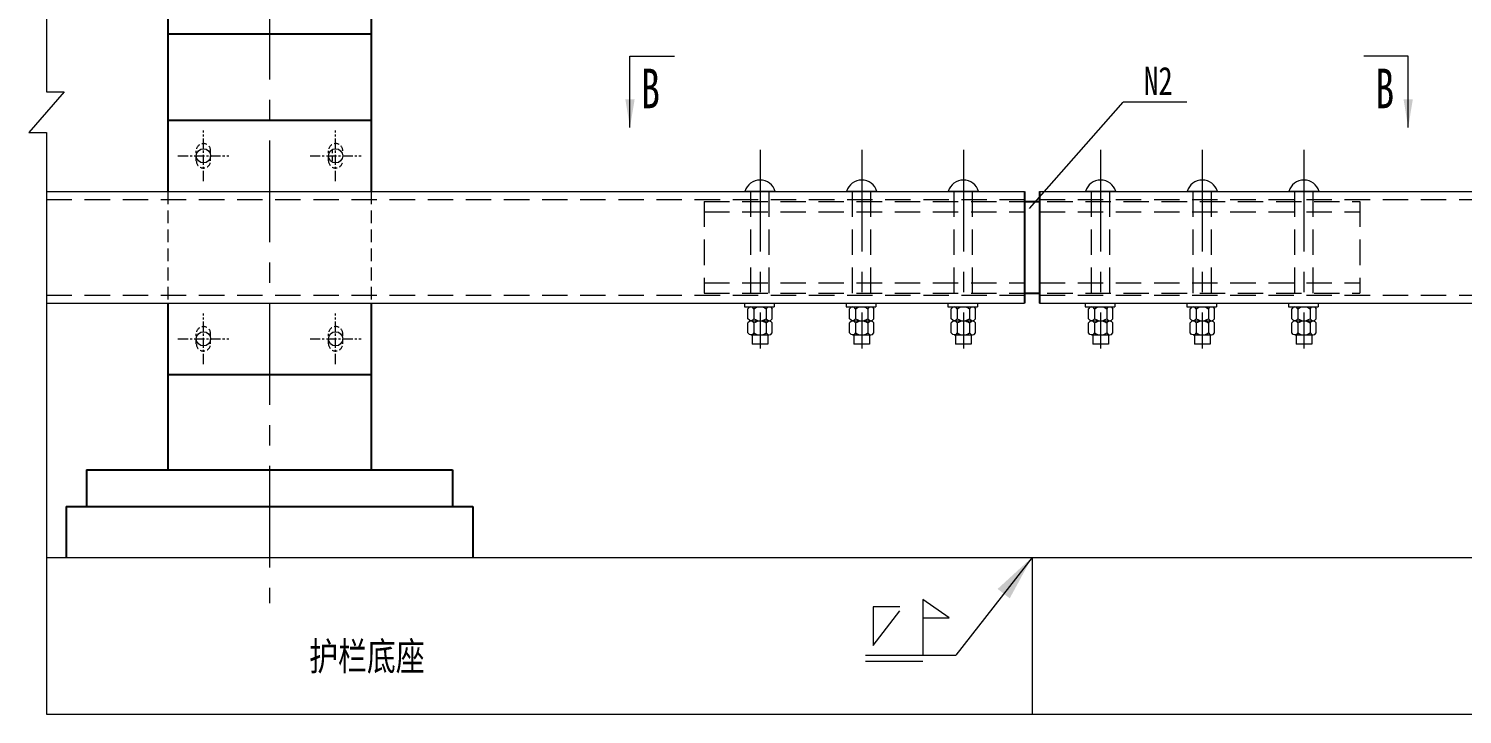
# Model space of a CAD drawing. Extents: x 110401 to 243087, y 22759 to 47640.
# Drawn here: x 110401 to 111811, y 23598 to 24272 of the extents above; entities that cross this region are included whole.
import ezdxf
from ezdxf.enums import TextEntityAlignment as Align

# ---------------------------------------------------------------- set-up
doc = ezdxf.new("R2010")
doc.units = 0
doc.header["$MEASUREMENT"] = 0
doc.linetypes.add('CENTERX2', pattern=[4, 2.5, -0.5, 0.5, -0.5])
doc.linetypes.add('DASHED2', pattern=[0.375, 0.25, -0.125])
doc.layers.get('0').update_dxf_attribs({"lineweight": 15})
for name, color, linetype, lineweight in [('dashed', 4, 'DASHED2', 13), ('中心线', 2, 'CENTERX2', 15), ('文字', 7, 'Continuous', 15), ('文字说明', 7, 'Continuous', 15), ('标注', 4, 'Continuous', 13), ('钢板单线', 1, 'Continuous', 25), ('钢板双线', 2, 'Continuous', 15)]:
    doc.layers.add(name, color=color, linetype=linetype, lineweight=lineweight)
doc.styles.get("Standard").update_dxf_attribs({"font": '仿宋_GB2312.ttf', "width": 0.75})
doc.dimstyles.new('1', dxfattribs={"dimscale": 0, "dimtxt": 2.5, "dimasz": 4, "dimexe": 1.5, "dimexo": 1.5, "dimgap": 0.8, "dimtad": 1, "dimdsep": 46, "dimtxsty": 'Standard', "dimcen": 0, "dimclrd": 2, "dimclre": 2, "dimclrt": 7, "dimadec": 5, "dimazin": 2, "dimtfac": 1, "dimtofl": 0, "dimtmove": 2, "dimatfit": 3, "dimfxl": 1, "dimtolj": 1, "dimtzin": 0, "dimlwd": 15, "dimlwe": 15, "dimarcsym": 0})

msp = doc.modelspace()

# ---------------------------------------------------------------- linework, layer by layer
at = {"ltscale": 100}
for p in [(111384.98, 24094.93), (111539.98, 24199.76)]:
    msp.add_line(p, (111477.19, 24199.76), dxfattribs=at)
at = {"color": 1}
for p, q in [((110418.17, 23751.9), (112494.75, 23751.9)), ((111387.58, 23751.9), (111387.58, 23597.54)), ((110418.17, 23597.54), (112494.75, 23597.54))]:
    msp.add_line(p, q, dxfattribs=at)
for centre in [(110572.58, 24146.9), (110702.58, 24146.9), (110572.58, 23966.9), (110702.58, 23966.9)]:
    msp.add_circle(centre, 7)
at = {"layer": 'dashed', "ltscale": 20}
for p, q in [((110565.58, 24141.9), (110565.58, 24151.9)), ((110579.58, 24142.01), (110579.58, 24152.01)), ((110695.58, 24141.9), (110695.58, 24151.9)), ((110699.58, 24142.01), (110699.58, 24152.01)), ((110565.58, 23961.9), (110565.58, 23971.9)), ((110579.58, 23962.01), (110579.58, 23972.01)), ((110695.58, 23961.9), (110695.58, 23971.9)), ((110709.58, 23962.01), (110709.58, 23972.01))]:
    msp.add_line(p, q, dxfattribs=at)
at = {"layer": 'dashed', "ltscale": 100}
for p, q in [((110418.17, 24103.9), (111380.08, 24103.9)), ((111065.08, 24101.9), (111065.08, 24011.9)), ((111065.08, 24101.9), (111710.08, 24101.9)), ((111110.77, 24111.9), (111110.77, 24001.9)), ((111128.77, 24111.9), (111128.77, 24001.9)), ((111210.77, 24111.9), (111210.77, 24001.9)), ((111228.77, 24111.9), (111228.77, 24001.9)), ((111310.77, 24111.9), (111310.77, 24001.9)), ((111328.77, 24111.9), (111328.77, 24001.9)), ((111395.08, 24103.9), (112494.75, 24103.9)), ((111445.77, 24111.9), (111445.77, 24001.9)), ((111463.77, 24111.9), (111463.77, 24001.9)), ((111545.77, 24111.9), (111545.77, 24001.9)), ((111563.77, 24111.9), (111563.77, 24001.9)), ((111645.77, 24111.9), (111645.77, 24001.9)), ((111663.77, 24111.9), (111663.77, 24001.9)), ((111710.08, 24101.9), (111710.08, 24011.9)), ((111065.08, 24091.9), (111380.08, 24091.9)), ((111395.08, 24091.9), (111710.08, 24091.9)), ((111065.08, 24021.9), (111380.08, 24021.9)), ((111395.08, 24021.9), (111710.08, 24021.9)), ((110418.17, 24009.9), (111380.08, 24009.9)), ((111065.08, 24011.9), (111710.08, 24011.9)), ((111395.08, 24009.9), (112494.75, 24009.9))]:
    msp.add_line(p, q, dxfattribs=at)
at = {"layer": 'dashed', "ltscale": 50}
for p, q in [((110537.58, 24111.9), (110537.58, 24001.9)), ((110737.58, 24111.9), (110737.58, 24001.9))]:
    msp.add_line(p, q, dxfattribs=at)
at = {"layer": 'dashed', "ltscale": 20}
for centre, start, end in [((110572.58, 24151.9), 0, 180), ((110702.58, 24151.9), 0, 180), ((110572.58, 24141.9), 180, 0), ((110702.58, 24141.9), 180, 0), ((110572.58, 23971.9), 0, 180), ((110702.58, 23971.9), 0, 180), ((110572.58, 23961.9), 180, 0), ((110702.58, 23961.9), 180, 0)]:
    msp.add_arc(centre, 7, start, end, dxfattribs=at)
at = {"layer": '中心线', "ltscale": 40}
for p, q in [((110637.58, 24801.9), (110637.58, 23706.91)), ((111120.08, 24152.88), (111120.08, 23957.34)), ((111220.08, 24152.88), (111220.08, 23957.34)), ((111320.08, 24152.88), (111320.08, 23957.34)), ((111455.08, 24152.88), (111455.08, 23957.34)), ((111555.08, 24152.88), (111555.08, 23957.34)), ((111655.08, 24152.88), (111655.08, 23957.34))]:
    msp.add_line(p, q, dxfattribs=at)
at = {"layer": '中心线', "ltscale": 4}
for p, q in [((110572.58, 24121.95), (110572.58, 24171.85)), ((110702.58, 24121.95), (110702.58, 24171.85)), ((110547.48, 24146.9), (110597.69, 24146.9)), ((110677.48, 24146.9), (110727.69, 24146.9)), ((110572.58, 23941.95), (110572.58, 23991.85)), ((110702.58, 23941.95), (110702.58, 23991.85)), ((110547.48, 23966.9), (110597.69, 23966.9)), ((110677.48, 23966.9), (110727.69, 23966.9))]:
    msp.add_line(p, q, dxfattribs=at)
at = {"layer": '文字'}
for p, q in [((111135.01, 24111.9), (111105.15, 24111.9)), ((111235.01, 24111.9), (111205.15, 24111.9)), ((111335.01, 24111.9), (111305.15, 24111.9)), ((111470.01, 24111.9), (111440.15, 24111.9)), ((111570.01, 24111.9), (111540.15, 24111.9)), ((111670.01, 24111.9), (111640.15, 24111.9))]:
    msp.add_line(p, q, dxfattribs=at)
for centre in [(111120.08, 24107.38), (111220.08, 24107.38), (111320.08, 24107.38), (111455.08, 24107.38), (111555.08, 24107.38), (111655.08, 24107.38)]:
    msp.add_arc(centre, 15.6, 16.85911, 163.14089, dxfattribs=at)
at = {"layer": '标注'}
for p, q in [((111387.58, 23751.9), (111312.49, 23655.89)), ((111280.27, 23710.64), (111280.27, 23692.59)), ((111306.03, 23692.59), (111280.27, 23710.64)), ((111257.4, 23703.14), (111231.33, 23703.14)), ((111231.33, 23703.14), (111231.33, 23665.31)), ((111231.33, 23665.31), (111257.4, 23699.3)), ((111280.27, 23692.59), (111306.03, 23692.59)), ((111280.27, 23692.59), (111280.27, 23655.89)), ((111223.92, 23655.89), (111312.49, 23655.89)), ((111223.92, 23649.83), (111280.27, 23649.83))]:
    msp.add_line(p, q, dxfattribs=at)
msp.add_lwpolyline([(110418.17, 24781.9), (110418.17, 24209.72), (110435.67, 24209.72), (110400.67, 24169.72), (110418.17, 24169.72), (110418.17, 23597.54)], dxfattribs=at)
msp.add_solid([(111353.75, 23720.89), (111387.58, 23751.9), (111365.63, 23711.59)], dxfattribs=at)
at = {"layer": '钢板单线', "color": 1}
for p, q in [((110537.58, 24336.9), (110537.58, 24111.9)), ((110737.58, 24336.9), (110737.58, 24111.9)), ((110537.58, 24266.9), (110737.58, 24266.9)), ((110537.58, 24181.9), (110737.58, 24181.9)), ((110537.58, 24001.9), (110537.58, 23837.9)), ((110737.58, 24001.9), (110737.58, 23837.9)), ((110537.58, 23931.9), (110737.58, 23931.9)), ((110457.58, 23837.9), (110817.58, 23837.9)), ((110457.58, 23837.9), (110457.58, 23801.9)), ((110817.58, 23837.9), (110817.58, 23801.9)), ((110437.58, 23801.9), (110837.58, 23801.9)), ((110437.58, 23801.9), (110437.58, 23751.9)), ((110837.58, 23801.9), (110837.58, 23751.9))]:
    msp.add_line(p, q, dxfattribs=at)
at = {"layer": '钢板单线'}
for p, q in [((111380.08, 24111.9), (111380.08, 24001.9)), ((111380.08, 24101.9), (111395.08, 24101.9)), ((111395.08, 24111.9), (111395.08, 24001.9)), ((111380.08, 24011.9), (111395.08, 24011.9))]:
    msp.add_line(p, q, dxfattribs=at)
at = {"layer": '钢板双线'}
for p, q in [((110418.17, 24111.9), (111380.08, 24111.9)), ((111395.08, 24111.9), (112494.75, 24111.9)), ((110418.17, 24001.9), (111380.08, 24001.9)), ((111395.08, 24001.9), (112494.75, 24001.9)), ((111104.87, 23998.43), (111134.06, 23998.43)), ((111108.1, 23986.63), (111108.1, 23996.37)), ((111111.1, 23998.43), (111129.1, 23998.44)), ((111114.1, 23996.37), (111114.1, 23986.64)), ((111126.1, 23996.37), (111126.1, 23986.64)), ((111132.1, 23986.64), (111132.1, 23996.37)), ((111204.87, 23998.43), (111234.06, 23998.43)), ((111208.1, 23986.63), (111208.1, 23996.37)), ((111211.1, 23998.43), (111229.1, 23998.44)), ((111214.1, 23996.37), (111214.1, 23986.64)), ((111226.1, 23996.37), (111226.1, 23986.64)), ((111232.1, 23986.64), (111232.1, 23996.37)), ((111304.87, 23998.43), (111334.06, 23998.43)), ((111308.1, 23986.63), (111308.1, 23996.37)), ((111311.1, 23998.43), (111329.1, 23998.44)), ((111314.1, 23996.37), (111314.1, 23986.64)), ((111326.1, 23996.37), (111326.1, 23986.64)), ((111332.1, 23986.64), (111332.1, 23996.37)), ((111439.87, 23998.43), (111469.06, 23998.43)), ((111443.1, 23986.63), (111443.1, 23996.37)), ((111446.1, 23998.43), (111464.1, 23998.44)), ((111449.1, 23996.37), (111449.1, 23986.64)), ((111461.1, 23996.37), (111461.1, 23986.64)), ((111467.1, 23986.64), (111467.1, 23996.37)), ((111539.87, 23998.43), (111569.06, 23998.43)), ((111543.1, 23986.63), (111543.1, 23996.37)), ((111546.1, 23998.43), (111564.1, 23998.44)), ((111549.1, 23996.37), (111549.1, 23986.64)), ((111561.1, 23996.37), (111561.1, 23986.64)), ((111567.1, 23986.64), (111567.1, 23996.37)), ((111639.87, 23998.43), (111669.06, 23998.43)), ((111643.1, 23986.63), (111643.1, 23996.37)), ((111646.1, 23998.43), (111664.1, 23998.44)), ((111649.1, 23996.37), (111649.1, 23986.64)), ((111661.1, 23996.37), (111661.1, 23986.64)), ((111667.1, 23986.64), (111667.1, 23996.37)), ((111108.11, 23972.72), (111108.1, 23982.51)), ((111111.1, 23984.57), (111129.1, 23984.58)), ((111111.1, 23984.57), (111129.1, 23984.58)), ((111114.1, 23982.51), (111114.11, 23972.72)), ((111126.1, 23982.52), (111126.11, 23972.72)), ((111132.11, 23972.73), (111132.1, 23982.52)), ((111208.11, 23972.72), (111208.1, 23982.51)), ((111211.1, 23984.57), (111229.1, 23984.58)), ((111211.1, 23984.57), (111229.1, 23984.58)), ((111214.1, 23982.51), (111214.11, 23972.72)), ((111226.1, 23982.52), (111226.11, 23972.72)), ((111232.11, 23972.73), (111232.1, 23982.52)), ((111308.11, 23972.72), (111308.1, 23982.51)), ((111311.1, 23984.57), (111329.1, 23984.58)), ((111311.1, 23984.57), (111329.1, 23984.58)), ((111314.1, 23982.51), (111314.11, 23972.72)), ((111326.1, 23982.52), (111326.11, 23972.72)), ((111332.11, 23972.73), (111332.1, 23982.52)), ((111443.11, 23972.72), (111443.1, 23982.51)), ((111446.1, 23984.57), (111464.1, 23984.58)), ((111446.1, 23984.57), (111464.1, 23984.58)), ((111449.1, 23982.51), (111449.11, 23972.72)), ((111461.1, 23982.52), (111461.11, 23972.72)), ((111467.11, 23972.73), (111467.1, 23982.52)), ((111543.11, 23972.72), (111543.1, 23982.51)), ((111546.1, 23984.57), (111564.1, 23984.58)), ((111546.1, 23984.57), (111564.1, 23984.58)), ((111549.1, 23982.51), (111549.11, 23972.72)), ((111561.1, 23982.52), (111561.11, 23972.72)), ((111567.11, 23972.73), (111567.1, 23982.52)), ((111643.11, 23972.72), (111643.1, 23982.51)), ((111646.1, 23984.57), (111664.1, 23984.58)), ((111646.1, 23984.57), (111664.1, 23984.58)), ((111649.1, 23982.51), (111649.11, 23972.72)), ((111661.1, 23982.52), (111661.11, 23972.72)), ((111667.11, 23972.73), (111667.1, 23982.52)), ((111111.11, 23970.66), (111129.11, 23970.66)), ((111127.78, 23961.66), (111112.35, 23961.66)), ((111211.11, 23970.66), (111229.11, 23970.66)), ((111227.78, 23961.66), (111212.35, 23961.66)), ((111311.11, 23970.66), (111329.11, 23970.66)), ((111327.78, 23961.66), (111312.35, 23961.66)), ((111446.11, 23970.66), (111464.11, 23970.66)), ((111462.78, 23961.66), (111447.35, 23961.66)), ((111546.11, 23970.66), (111564.11, 23970.66)), ((111562.78, 23961.66), (111547.35, 23961.66)), ((111646.11, 23970.66), (111664.11, 23970.66)), ((111662.78, 23961.66), (111647.35, 23961.66))]:
    msp.add_line(p, q, dxfattribs=at)
at = {"layer": '钢板双线', "ltscale": 0.2}
for p, q in [((111104.87, 24001.9), (111134.06, 24001.9)), ((111104.87, 24001.9), (111104.87, 23998.43)), ((111134.06, 24001.9), (111134.06, 23998.43)), ((111204.87, 24001.9), (111234.06, 24001.9)), ((111204.87, 24001.9), (111204.87, 23998.43)), ((111234.06, 24001.9), (111234.06, 23998.43)), ((111304.87, 24001.9), (111334.06, 24001.9)), ((111304.87, 24001.9), (111304.87, 23998.43)), ((111334.06, 24001.9), (111334.06, 23998.43)), ((111439.87, 24001.9), (111469.06, 24001.9)), ((111439.87, 24001.9), (111439.87, 23998.43)), ((111469.06, 24001.9), (111469.06, 23998.43)), ((111539.87, 24001.9), (111569.06, 24001.9)), ((111539.87, 24001.9), (111539.87, 23998.43)), ((111569.06, 24001.9), (111569.06, 23998.43)), ((111639.87, 24001.9), (111669.06, 24001.9)), ((111639.87, 24001.9), (111639.87, 23998.43)), ((111669.06, 24001.9), (111669.06, 23998.43)), ((111112.35, 23970.66), (111112.35, 23961.66)), ((111127.78, 23970.66), (111127.78, 23961.66)), ((111212.35, 23970.66), (111212.35, 23961.66)), ((111227.78, 23970.66), (111227.78, 23961.66)), ((111312.35, 23970.66), (111312.35, 23961.66)), ((111327.78, 23970.66), (111327.78, 23961.66)), ((111447.35, 23970.66), (111447.35, 23961.66)), ((111462.78, 23970.66), (111462.78, 23961.66)), ((111547.35, 23970.66), (111547.35, 23961.66)), ((111562.78, 23970.66), (111562.78, 23961.66)), ((111647.35, 23970.66), (111647.35, 23961.66)), ((111662.78, 23970.66), (111662.78, 23961.66))]:
    msp.add_line(p, q, dxfattribs=at)
at = {"layer": '钢板双线'}
for centre, ratio, start_param, end_param in [((111111.11, 23978.67), 0.3414323, -0.4609213, 0.4609213), ((111211.11, 23978.67), 0.3414323, -0.4609213, 0.4609213), ((111311.11, 23978.67), 0.3414323, -0.4609213, 0.4609213), ((111446.11, 23978.67), 0.3414323, -0.4609213, 0.4609213), ((111546.11, 23978.67), 0.3414323, -0.4609213, 0.4609213), ((111646.11, 23978.67), 0.3414323, -0.4609213, 0.4609213), ((111111.11, 23964.82), 0.3414323, -0.4609213, 0.4609213), ((111120.1, 24004.33), 0.6828647, 2.6806713, 3.602514), ((111120.1, 23990.42), 0.6828647, 2.6806713, 3.602514), ((111129.1, 24004.33), 0.3414323, 2.6806713, 3.602514), ((111129.1, 23990.42), 0.3414323, 2.6806713, 3.602514), ((111211.11, 23964.82), 0.3414323, -0.4609213, 0.4609213), ((111220.1, 24004.33), 0.6828647, 2.6806713, 3.602514), ((111220.1, 23990.42), 0.6828647, 2.6806713, 3.602514), ((111229.1, 24004.33), 0.3414323, 2.6806713, 3.602514), ((111229.1, 23990.42), 0.3414323, 2.6806713, 3.602514), ((111311.11, 23964.82), 0.3414323, -0.4609213, 0.4609213), ((111320.1, 24004.33), 0.6828647, 2.6806713, 3.602514), ((111320.1, 23990.42), 0.6828647, 2.6806713, 3.602514), ((111329.1, 24004.33), 0.3414323, 2.6806713, 3.602514), ((111329.1, 23990.42), 0.3414323, 2.6806713, 3.602514), ((111446.11, 23964.82), 0.3414323, -0.4609213, 0.4609213), ((111455.1, 24004.33), 0.6828647, 2.6806713, 3.602514), ((111455.1, 23990.42), 0.6828647, 2.6806713, 3.602514), ((111464.1, 24004.33), 0.3414323, 2.6806713, 3.602514), ((111464.1, 23990.42), 0.3414323, 2.6806713, 3.602514), ((111546.11, 23964.82), 0.3414323, -0.4609213, 0.4609213), ((111555.1, 24004.33), 0.6828647, 2.6806713, 3.602514), ((111555.1, 23990.42), 0.6828647, 2.6806713, 3.602514), ((111564.1, 24004.33), 0.3414323, 2.6806713, 3.602514), ((111564.1, 23990.42), 0.3414323, 2.6806713, 3.602514), ((111646.11, 23964.82), 0.3414323, -0.4609213, 0.4609213), ((111655.1, 24004.33), 0.6828647, 2.6806713, 3.602514), ((111655.1, 23990.42), 0.6828647, 2.6806713, 3.602514), ((111664.1, 24004.33), 0.3414323, 2.6806713, 3.602514), ((111664.1, 23990.42), 0.3414323, 2.6806713, 3.602514)]:
    msp.add_ellipse(centre, major_axis=(-0.01, 19.76), ratio=ratio, start_param=start_param, end_param=end_param, dxfattribs=at)
at = {"layer": '钢板双线', "extrusion": (0, 0, -1)}
for centre, ratio, start_param, end_param in [((111120.11, 23978.68), 0.6828647, 2.6806713, 3.602514), ((111129.11, 23978.68), 0.3414323, 2.6806713, 3.602514), ((111220.11, 23978.68), 0.6828647, 2.6806713, 3.602514), ((111229.11, 23978.68), 0.3414323, 2.6806713, 3.602514), ((111320.11, 23978.68), 0.6828647, 2.6806713, 3.602514), ((111329.11, 23978.68), 0.3414323, 2.6806713, 3.602514), ((111455.11, 23978.68), 0.6828647, 2.6806713, 3.602514), ((111464.11, 23978.68), 0.3414323, 2.6806713, 3.602514), ((111555.11, 23978.68), 0.6828647, 2.6806713, 3.602514), ((111564.11, 23978.68), 0.3414323, 2.6806713, 3.602514), ((111655.11, 23978.68), 0.6828647, 2.6806713, 3.602514), ((111664.11, 23978.68), 0.3414323, 2.6806713, 3.602514), ((111111.1, 24004.33), 0.3414323, -0.4609213, 0.4609213), ((111111.1, 23990.41), 0.3414323, -0.4609213, 0.4609213), ((111120.11, 23964.82), 0.6828647, 2.6806713, 3.602514), ((111129.11, 23964.82), 0.3414323, 2.6806713, 3.602514), ((111211.1, 24004.33), 0.3414323, -0.4609213, 0.4609213), ((111211.1, 23990.41), 0.3414323, -0.4609213, 0.4609213), ((111220.11, 23964.82), 0.6828647, 2.6806713, 3.602514), ((111229.11, 23964.82), 0.3414323, 2.6806713, 3.602514), ((111311.1, 24004.33), 0.3414323, -0.4609213, 0.4609213), ((111311.1, 23990.41), 0.3414323, -0.4609213, 0.4609213), ((111320.11, 23964.82), 0.6828647, 2.6806713, 3.602514), ((111329.11, 23964.82), 0.3414323, 2.6806713, 3.602514), ((111446.1, 24004.33), 0.3414323, -0.4609213, 0.4609213), ((111446.1, 23990.41), 0.3414323, -0.4609213, 0.4609213), ((111455.11, 23964.82), 0.6828647, 2.6806713, 3.602514), ((111464.11, 23964.82), 0.3414323, 2.6806713, 3.602514), ((111546.1, 24004.33), 0.3414323, -0.4609213, 0.4609213), ((111546.1, 23990.41), 0.3414323, -0.4609213, 0.4609213), ((111555.11, 23964.82), 0.6828647, 2.6806713, 3.602514), ((111564.11, 23964.82), 0.3414323, 2.6806713, 3.602514), ((111646.1, 24004.33), 0.3414323, -0.4609213, 0.4609213), ((111646.1, 23990.41), 0.3414323, -0.4609213, 0.4609213), ((111655.11, 23964.82), 0.6828647, 2.6806713, 3.602514), ((111664.11, 23964.82), 0.3414323, 2.6806713, 3.602514)]:
    msp.add_ellipse(centre, major_axis=(0.01, -19.76), ratio=ratio, start_param=start_param, end_param=end_param, dxfattribs=at)

# ---------------------------------------------------------------- texts
at = {"width": 0.75}
for s, p in [('N2', (111497.64, 24206.66)), ('护栏底座', (110676.53, 23640.7))]:
    msp.add_text(s, height=27.778, dxfattribs=at).set_placement(p)
at = {"width": 0.7}
for p in [(111012.33, 24213.11), (111734.5, 24213.11)]:
    msp.add_attdef('B', text='', height=38.89, dxfattribs=at).set_placement(p, align=Align.MIDDLE_CENTER)

# ---------------------------------------------------------------- leaders
at = {"layer": '文字说明'}
for points in [[(110992.14, 24174.69), (110992.14, 24244.74), (111035.78, 24244.74)], [(111757.58, 24174.69), (111757.58, 24244.74), (111713.93, 24244.74)]]:
    msp.add_leader(points, dimstyle='1', override={"dimscale": 11.111111, "dimasz": 2.5, "dimtad": 0, "dimclrd": 256}, dxfattribs=at)

doc.saveas('drawing.dxf')
